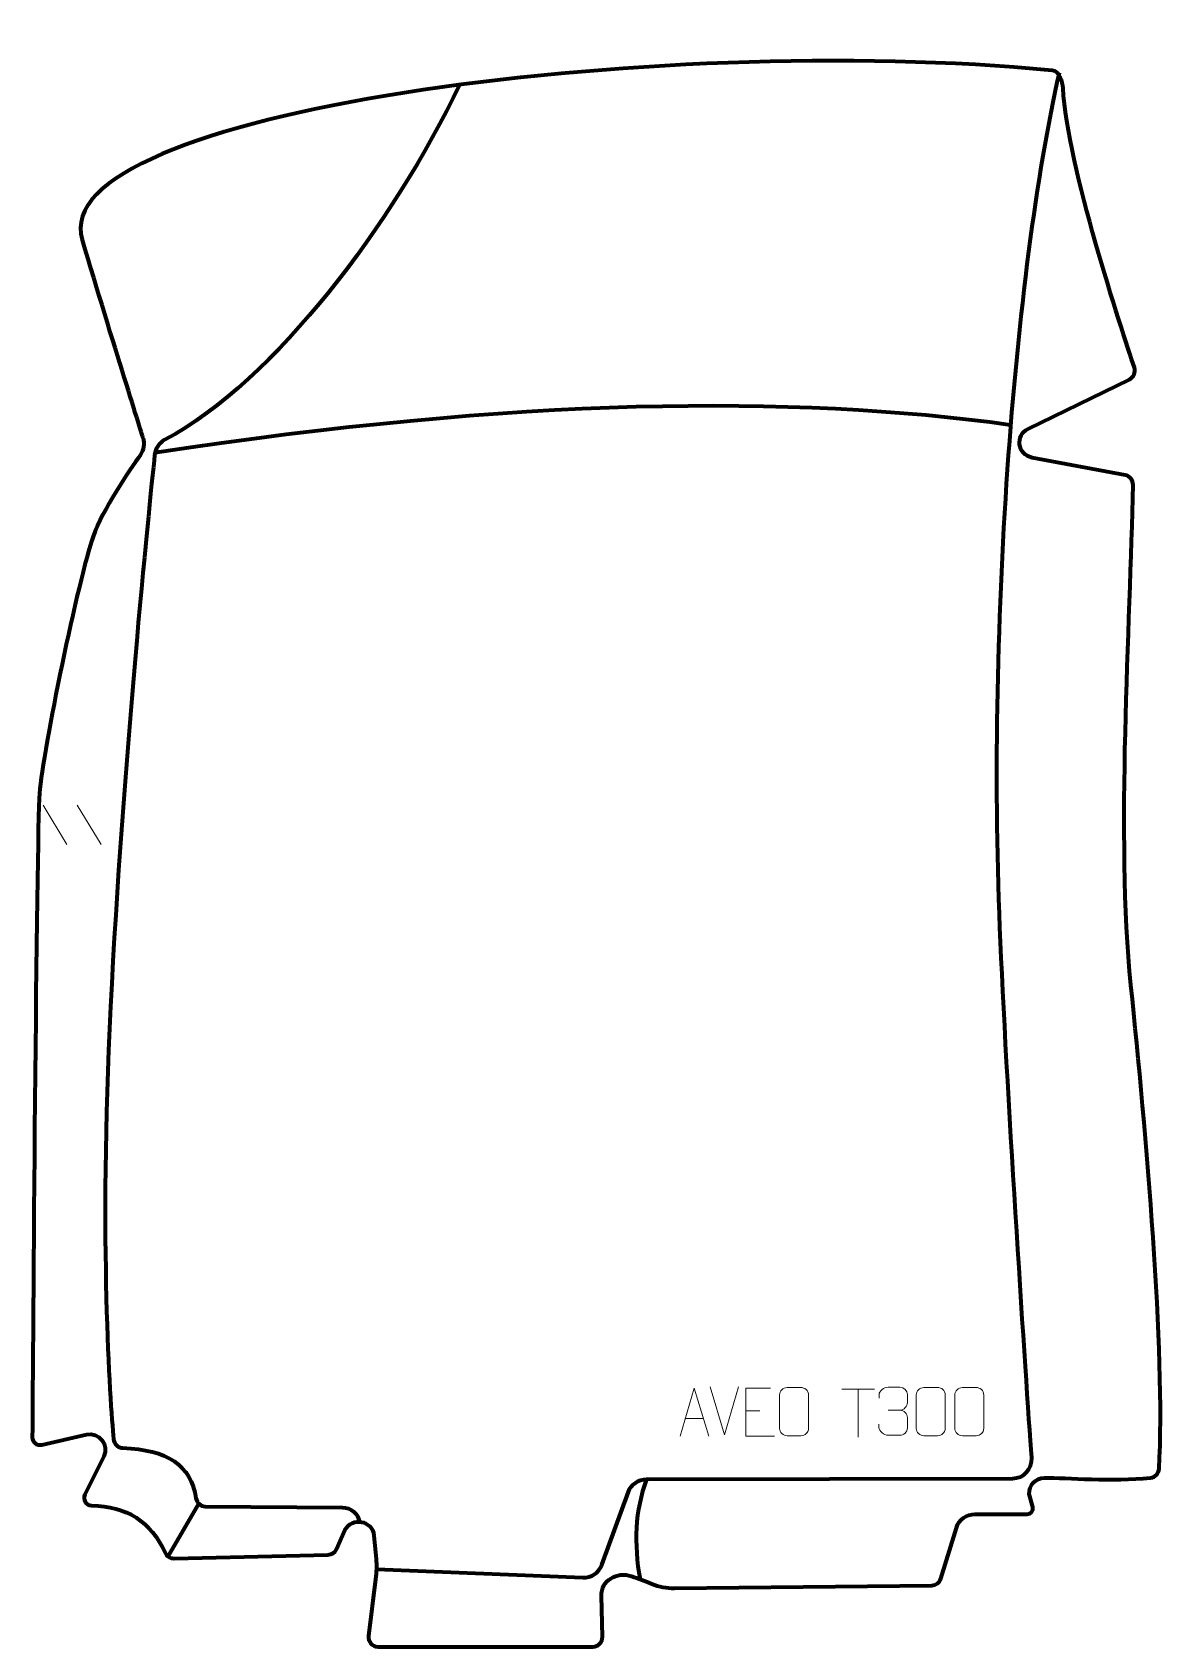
# Model space of a CAD drawing. Header units: millimetres. Extents: x -287 to 301, y -470 to 368.
import ezdxf

# ---------------------------------------------------------------- set-up
doc = ezdxf.new("R2010")
doc.units = ezdxf.units.MM
doc.header["$MEASUREMENT"] = 0
for name, color, linetype in [('layer 1', 7, 'Continuous'), ('layer 2', 7, 'Continuous'), ('layer 3', 7, 'Continuous')]:
    doc.layers.add(name, color=color, linetype=linetype)

msp = doc.modelspace()

# ---------------------------------------------------------------- linework, layer by layer
at = {"layer": 'layer 1', "color": 250, "lineweight": 9}
for points in [[(-281.7131, -32.9835), (-281.7131, -32.9835), (-269.3488, -53.5278), (-269.3488, -53.5278)], [(-263.9832, -32.9835), (-263.9832, -32.9835), (-251.6189, -53.5278), (-251.6189, -53.5278)], [(72.0453, -360.0355), (72.0453, -360.0355), (64.7235, -335.0819), (64.7235, -335.0819)], [(79.3672, -335.0819), (79.3672, -335.0819), (72.0454, -360.0355), (72.0454, -360.0355)], [(133.0348, -336.2215), (133.0348, -336.2215), (150.022, -336.2215), (150.022, -336.2215)], [(141.5286, -361.1515), (141.5286, -361.1515), (141.5286, -336.198), (141.5286, -336.198)], [(51.7751, -351.4915), (51.7751, -351.4915), (61.2708, -351.4915), (61.2708, -351.4915)], [(83.2216, -347.5587), (83.2216, -347.5587), (90.3897, -347.5587), (90.3897, -347.5587)], [(157.0638, -347.2057), (157.0638, -347.2057), (163.2602, -347.2057), (163.2602, -347.2057)]]:
    msp.add_open_spline(points, degree=3, dxfattribs=at)
for points, knots in [([(152.3541, -340.9605), (152.3541, -340.9605), (152.3541, -339.1033), (152.3541, -339.1033), (152.3541, -339.1033), (152.3398, -337.3614), (155.0043, -335.2433), (157.0634, -335.266), (157.0634, -335.266), (159.1275, -335.266), (161.1915, -335.266), (163.2552, -335.266), (163.2552, -335.266), (165.4497, -335.2572), (167.048, -337.104), (167.0924, -339.0161), (167.0924, -339.0161), (167.092, -340.4512), (167.092, -341.8863), (167.0924, -343.3218), (167.0924, -343.3218), (167.0438, -344.9753), (165.4412, -347.2053), (163.2429, -347.1953), (163.2429, -347.1953), (165.4466, -347.2065), (167.0546, -349.0097), (167.1086, -351.0692), (167.1086, -351.0692), (167.1082, -352.8539), (167.1082, -354.6386), (167.1086, -356.4237), (167.1086, -356.4237), (167.1187, -358.4851), (165.0638, -360.2482), (163.2429, -360.2401), (163.2429, -360.2401), (161.1776, -360.2398), (159.1124, -360.2398), (157.0468, -360.2401), (157.0468, -360.2401), (154.8782, -360.2286), (152.3472, -357.8284), (152.3286, -356.3666), (152.3286, -356.3666), (152.3286, -356.3666), (152.3286, -354.458), (152.3286, -354.458)], [0, 0, 0, 0, 0.07692308, 0.07692308, 0.07692308, 0.07692308, 0.15384615, 0.15384615, 0.15384615, 0.15384615, 0.23076923, 0.23076923, 0.23076923, 0.23076923, 0.30769231, 0.30769231, 0.30769231, 0.30769231, 0.38461538, 0.38461538, 0.38461538, 0.38461538, 0.46153846, 0.46153846, 0.46153846, 0.46153846, 0.53846154, 0.53846154, 0.53846154, 0.53846154, 0.61538462, 0.61538462, 0.61538462, 0.61538462, 0.69230769, 0.69230769, 0.69230769, 0.69230769, 0.76923077, 0.76923077, 0.76923077, 0.76923077, 0.84615385, 0.84615385, 0.84615385, 0.84615385, 1, 1, 1, 1]), ([(49.0525, -360.7409), (49.0525, -360.7409), (56.4235, -335.7874), (56.4235, -335.7874), (56.4235, -335.7874), (56.4235, -335.7874), (63.9934, -360.7409), (63.9934, -360.7409)], [0, 0, 0, 0, 0.33333333, 0.33333333, 0.33333333, 0.33333333, 1, 1, 1, 1]), ([(96.0955, -335.679), (96.0955, -335.679), (83.2216, -335.679), (83.2216, -335.679), (83.2216, -335.679), (83.2216, -335.679), (83.2216, -360.6326), (83.2216, -360.6326), (83.2216, -360.6326), (83.2216, -360.6326), (98.0874, -360.6326), (98.0874, -360.6326)], [0, 0, 0, 0, 0.25, 0.25, 0.25, 0.25, 0.5, 0.5, 0.5, 0.5, 1, 1, 1, 1]), ([(104.6628, -335.4318), (107.0289, -335.4318), (109.3954, -335.4318), (111.7619, -335.4318), (111.7619, -335.4318), (113.7424, -335.3962), (115.7684, -336.8905), (115.7955, -339.3326), (115.7955, -339.3326), (115.7951, -345.09), (115.7951, -350.8478), (115.7955, -356.606), (115.7955, -356.606), (115.6534, -358.9336), (113.947, -360.4159), (111.7619, -360.4267), (111.7619, -360.4267), (109.3895, -360.4263), (107.0171, -360.4263), (104.6451, -360.4267), (104.6451, -360.4267), (102.6866, -360.5323), (100.6802, -358.6444), (100.6916, -356.6234), (100.6916, -356.6234), (100.692, -350.8428), (100.692, -345.0625), (100.6916, -339.2827), (100.6916, -339.2827), (100.6959, -337.1407), (102.473, -335.4182), (104.6628, -335.4318)], [0, 0, 0, 0, 0.11111111, 0.11111111, 0.11111111, 0.11111111, 0.22222222, 0.22222222, 0.22222222, 0.22222222, 0.33333333, 0.33333333, 0.33333333, 0.33333333, 0.44444444, 0.44444444, 0.44444444, 0.44444444, 0.55555556, 0.55555556, 0.55555556, 0.55555556, 0.66666667, 0.66666667, 0.66666667, 0.66666667, 0.77777778, 0.77777778, 0.77777778, 0.77777778, 1, 1, 1, 1]), ([(175.6628, -335.4318), (178.0289, -335.4318), (180.3954, -335.4318), (182.7619, -335.4318), (182.7619, -335.4318), (184.7424, -335.3962), (186.7684, -336.8905), (186.7955, -339.3326), (186.7955, -339.3326), (186.7951, -345.09), (186.7951, -350.8478), (186.7955, -356.606), (186.7955, -356.606), (186.6534, -358.9336), (184.947, -360.4159), (182.7619, -360.4267), (182.7619, -360.4267), (180.3895, -360.4263), (178.0171, -360.4263), (175.6451, -360.4267), (175.6451, -360.4267), (173.6866, -360.5323), (171.6802, -358.6444), (171.6916, -356.6234), (171.6916, -356.6234), (171.692, -350.8428), (171.692, -345.0625), (171.6916, -339.2827), (171.6916, -339.2827), (171.6959, -337.1407), (173.473, -335.4182), (175.6628, -335.4318)], [0, 0, 0, 0, 0.11111111, 0.11111111, 0.11111111, 0.11111111, 0.22222222, 0.22222222, 0.22222222, 0.22222222, 0.33333333, 0.33333333, 0.33333333, 0.33333333, 0.44444444, 0.44444444, 0.44444444, 0.44444444, 0.55555556, 0.55555556, 0.55555556, 0.55555556, 0.66666667, 0.66666667, 0.66666667, 0.66666667, 0.77777778, 0.77777778, 0.77777778, 0.77777778, 1, 1, 1, 1]), ([(195.6628, -335.4318), (198.0289, -335.4318), (200.3954, -335.4318), (202.7619, -335.4318), (202.7619, -335.4318), (204.7424, -335.3962), (206.7684, -336.8905), (206.7955, -339.3326), (206.7955, -339.3326), (206.7951, -345.09), (206.7951, -350.8478), (206.7955, -356.606), (206.7955, -356.606), (206.6534, -358.9336), (204.947, -360.4159), (202.7619, -360.4267), (202.7619, -360.4267), (200.3895, -360.4263), (198.0171, -360.4263), (195.6451, -360.4267), (195.6451, -360.4267), (193.6866, -360.5323), (191.6802, -358.6444), (191.6916, -356.6234), (191.6916, -356.6234), (191.692, -350.8428), (191.692, -345.0625), (191.6916, -339.2827), (191.6916, -339.2827), (191.6959, -337.1407), (193.473, -335.4182), (195.6628, -335.4318)], [0, 0, 0, 0, 0.11111111, 0.11111111, 0.11111111, 0.11111111, 0.22222222, 0.22222222, 0.22222222, 0.22222222, 0.33333333, 0.33333333, 0.33333333, 0.33333333, 0.44444444, 0.44444444, 0.44444444, 0.44444444, 0.55555556, 0.55555556, 0.55555556, 0.55555556, 0.66666667, 0.66666667, 0.66666667, 0.66666667, 0.77777778, 0.77777778, 0.77777778, 0.77777778, 1, 1, 1, 1])]:
    msp.add_open_spline(points, degree=3, knots=knots, dxfattribs=at)
at = {"layer": 'layer 2', "color": 12, "lineweight": 200}
msp.add_open_spline([(247.9409, 339.1248), (250.1733, 298.9395), (278.3345, 213.8389), (284.9819, 194.0861), (284.9819, 194.0861), (285.7777, 191.7084), (284.6788, 189.1127), (282.4154, 188.0215), (282.4154, 188.0215), (282.4154, 188.0215), (229.8265, 162.3764), (229.8265, 162.3764), (229.8265, 162.3764), (222.8718, 159.0232), (224.2515, 148.7623), (231.8461, 147.3537), (231.8461, 147.3537), (231.8461, 147.3537), (280.2229, 138.2686), (280.2229, 138.2686), (280.2229, 138.2686), (282.6257, 137.8227), (284.355, 135.712), (284.3081, 133.2757), (284.3081, 133.2757), (282.8906, 59.9276), (275.3708, -50.0975), (283.188, -126.4798), (283.188, -126.4798), (290.977, -202.5899), (301.2411, -316.2856), (297.7919, -377.5765), (297.7919, -377.5765), (297.6544, -380.0166), (295.7547, -381.9873), (293.317, -382.2451), (293.317, -382.2451), (273.4947, -384.3445), (249.9659, -382.2483), (238.2893, -382.3263), (238.2893, -382.3263), (233.682, -382.357), (230.054, -386.2492), (230.3602, -390.8328), (230.3602, -390.8328), (230.3602, -390.8328), (232.2176, -397.5705), (232.2176, -397.5705), (232.2176, -397.5705), (232.6134, -399.4311), (231.1903, -401.1826), (229.2825, -401.1826), (229.2825, -401.1826), (229.2825, -401.1826), (202.1306, -401.1826), (202.1306, -401.1826), (202.1306, -401.1826), (197.7364, -401.1826), (193.8573, -404.0426), (192.5696, -408.2315), (192.5696, -408.2315), (192.5696, -408.2315), (184.4519, -434.6429), (184.4519, -434.6429), (184.4519, -434.6429), (183.8144, -436.7183), (181.903, -438.1435), (179.7264, -438.1675), (179.7264, -438.1675), (179.7264, -438.1675), (46.1083, -439.6273), (46.1083, -439.6273), (46.1083, -439.6273), (42.1, -439.671), (38.121, -438.9192), (34.4112, -437.4055), (34.4112, -437.4055), (31.2482, -436.1147), (27.2428, -434.5325), (23.8731, -433.3648), (23.8731, -433.3648), (16.3543, -430.7599), (7.8287, -435.6917), (8.3117, -443.6133), (8.3117, -443.6133), (8.3117, -443.6133), (8.7262, -464.9179), (8.7262, -464.9179), (8.7262, -464.9179), (8.7805, -467.7087), (6.5266, -470), (3.7273, -470), (3.7273, -470), (3.7273, -470), (-107.7639, -470), (-107.7639, -470), (-107.7639, -470), (-110.7713, -470), (-113.0982, -467.3718), (-112.725, -464.3962), (-112.725, -464.3962), (-112.725, -464.3962), (-109.0236, -434.8718), (-109.0236, -434.8718), (-109.0236, -434.8718), (-108.5837, -431.3631), (-108.5195, -427.8173), (-108.8321, -424.2948), (-108.8321, -424.2948), (-108.8321, -424.2948), (-109.9035, -412.22), (-109.9035, -412.22), (-109.9035, -412.22), (-110.7935, -404.3611), (-121.3776, -402.4459), (-124.9805, -409.4916), (-124.9805, -409.4916), (-124.9805, -409.4916), (-129.3637, -419.3041), (-129.3637, -419.3041), (-129.3637, -419.3041), (-130.1501, -421.0638), (-131.8826, -422.2145), (-133.814, -422.2597), (-133.814, -422.2597), (-133.814, -422.2597), (-213.6963, -424.1266), (-213.6963, -424.1266), (-213.6963, -424.1266), (-215.7174, -424.1738), (-217.5529, -422.9952), (-218.3854, -421.1583), (-218.3854, -421.1583), (-225.6996, -405.0177), (-238.4567, -396.9295), (-256.5232, -396.6956), (-256.5232, -396.6956), (-259.4682, -396.6575), (-261.3665, -393.5718), (-260.0594, -390.9404), (-260.0594, -390.9404), (-260.0594, -390.9404), (-250.2656, -371.2223), (-250.2656, -371.2223), (-250.2656, -371.2223), (-247.2751, -365.201), (-252.6345, -358.4161), (-259.2068, -359.9041), (-259.2068, -359.9041), (-259.2068, -359.9041), (-282.433, -365.1636), (-282.433, -365.1636), (-282.433, -365.1636), (-284.9461, -365.7327), (-287.3352, -363.8192), (-287.3189, -361.2496), (-287.3189, -361.2496), (-287.0561, -320.6928), (-285.2351, -47.9226), (-283.5756, -26.9672), (-283.5756, -26.9672), (-281.7828, -4.3238), (-263.4634, 84.6619), (-255.6815, 106.5108), (-255.6815, 106.5108), (-250.7592, 120.3312), (-237.1402, 140.4459), (-231.2132, 148.8625), (-231.2132, 148.8625), (-229.4436, 151.3753), (-228.9377, 154.5609), (-229.8366, 157.4974), (-229.8366, 157.4974), (-229.8366, 157.4974), (-245.7468, 207.4335), (-261.4457, 260.5377), (-261.4457, 260.5377), (-281.0568, 326.8759), (36.4754, 368.2137), (242.2007, 348.4139), (242.2007, 348.4139), (246.2369, 348.0255), (247.7474, 342.6086), (247.9409, 339.1248)], degree=3, knots=[0, 0, 0, 0, 0.0212766, 0.0212766, 0.0212766, 0.0212766, 0.04255319, 0.04255319, 0.04255319, 0.04255319, 0.06382979, 0.06382979, 0.06382979, 0.06382979, 0.08510638, 0.08510638, 0.08510638, 0.08510638, 0.10638298, 0.10638298, 0.10638298, 0.10638298, 0.12765957, 0.12765957, 0.12765957, 0.12765957, 0.14893617, 0.14893617, 0.14893617, 0.14893617, 0.17021277, 0.17021277, 0.17021277, 0.17021277, 0.19148936, 0.19148936, 0.19148936, 0.19148936, 0.21276596, 0.21276596, 0.21276596, 0.21276596, 0.23404255, 0.23404255, 0.23404255, 0.23404255, 0.25531915, 0.25531915, 0.25531915, 0.25531915, 0.27659574, 0.27659574, 0.27659574, 0.27659574, 0.29787234, 0.29787234, 0.29787234, 0.29787234, 0.31914894, 0.31914894, 0.31914894, 0.31914894, 0.34042553, 0.34042553, 0.34042553, 0.34042553, 0.36170213, 0.36170213, 0.36170213, 0.36170213, 0.38297872, 0.38297872, 0.38297872, 0.38297872, 0.40425532, 0.40425532, 0.40425532, 0.40425532, 0.42553191, 0.42553191, 0.42553191, 0.42553191, 0.44680851, 0.44680851, 0.44680851, 0.44680851, 0.46808511, 0.46808511, 0.46808511, 0.46808511, 0.4893617, 0.4893617, 0.4893617, 0.4893617, 0.5106383, 0.5106383, 0.5106383, 0.5106383, 0.53191489, 0.53191489, 0.53191489, 0.53191489, 0.55319149, 0.55319149, 0.55319149, 0.55319149, 0.57446809, 0.57446809, 0.57446809, 0.57446809, 0.59574468, 0.59574468, 0.59574468, 0.59574468, 0.61702128, 0.61702128, 0.61702128, 0.61702128, 0.63829787, 0.63829787, 0.63829787, 0.63829787, 0.65957447, 0.65957447, 0.65957447, 0.65957447, 0.68085106, 0.68085106, 0.68085106, 0.68085106, 0.70212766, 0.70212766, 0.70212766, 0.70212766, 0.72340426, 0.72340426, 0.72340426, 0.72340426, 0.74468085, 0.74468085, 0.74468085, 0.74468085, 0.76595745, 0.76595745, 0.76595745, 0.76595745, 0.78723404, 0.78723404, 0.78723404, 0.78723404, 0.80851064, 0.80851064, 0.80851064, 0.80851064, 0.82978723, 0.82978723, 0.82978723, 0.82978723, 0.85106383, 0.85106383, 0.85106383, 0.85106383, 0.87234043, 0.87234043, 0.87234043, 0.87234043, 0.89361702, 0.89361702, 0.89361702, 0.89361702, 0.91489362, 0.91489362, 0.91489362, 0.91489362, 0.93617021, 0.93617021, 0.93617021, 0.93617021, 0.95744681, 0.95744681, 0.95744681, 0.95744681, 1, 1, 1, 1], dxfattribs=at)
at = {"layer": 'layer 3', "color": 142, "lineweight": 200}
for points, knots in [([(-108.653, -429.8185), (-108.653, -429.8185), (-1.4135, -434.0645), (-1.4135, -434.0645), (-1.4135, -434.0645), (2.9317, -434.2363), (6.8902, -431.5891), (8.3793, -427.5152), (8.3793, -427.5152), (8.3793, -427.5152), (22.23, -389.611), (22.23, -389.611), (22.23, -389.611), (23.6591, -385.7001), (27.3742, -383.086), (31.5486, -383.0539), (31.5486, -383.0539), (31.5486, -383.0539), (221.7382, -382.5974), (221.7382, -382.5974), (221.7382, -382.5974), (227.5075, -382.553), (232.0428, -377.6667), (231.6368, -371.9284), (231.6368, -371.9284), (228.6481, -329.6959), (219.298, -189.5712), (215.4545, -104.2335), (215.4545, -104.2335), (208.3338, 53.8871), (222.2375, 241.8282), (246.0309, 347.1972)], [0, 0, 0, 0, 0.11111111, 0.11111111, 0.11111111, 0.11111111, 0.22222222, 0.22222222, 0.22222222, 0.22222222, 0.33333333, 0.33333333, 0.33333333, 0.33333333, 0.44444444, 0.44444444, 0.44444444, 0.44444444, 0.55555556, 0.55555556, 0.55555556, 0.55555556, 0.66666667, 0.66666667, 0.66666667, 0.66666667, 0.77777778, 0.77777778, 0.77777778, 0.77777778, 1, 1, 1, 1]), ([(-65.5237, 340.9055), (-100.0961, 268.9057), (-160.8495, 187.4481), (-218.6311, 156.5403), (-218.6311, 156.5403), (-221.5228, 154.9898), (-223.4415, 152.0985), (-223.7865, 148.8427), (-223.7865, 148.8427), (-226.7396, 120.9623), (-240.3519, -11.2267), (-246.7245, -137.603), (-246.7245, -137.603), (-252.9556, -261.1585), (-246.8533, -342.7196), (-245.1444, -362.2593), (-245.1444, -362.2593), (-244.925, -364.7711), (-242.857, -366.7142), (-240.3297, -366.8027), (-240.3297, -366.8027), (-217.2044, -367.6109), (-205.0152, -375.7291), (-202.3482, -392.9224), (-202.3482, -392.9224), (-201.9799, -395.2966), (-199.9469, -397.0605), (-197.5385, -397.1208), (-197.5385, -397.1208), (-197.5385, -397.1208), (-126.2079, -397.736), (-126.2079, -397.736), (-126.2079, -397.736), (-121.8754, -397.7734), (-118.1882, -400.8913), (-117.4438, -405.1468), (-117.4438, -405.1468), (-117.4438, -405.1468), (-117.4438, -405.1472), (-117.4438, -405.1472)], [0, 0, 0, 0, 0.09090909, 0.09090909, 0.09090909, 0.09090909, 0.18181818, 0.18181818, 0.18181818, 0.18181818, 0.27272727, 0.27272727, 0.27272727, 0.27272727, 0.36363636, 0.36363636, 0.36363636, 0.36363636, 0.45454545, 0.45454545, 0.45454545, 0.45454545, 0.54545455, 0.54545455, 0.54545455, 0.54545455, 0.63636364, 0.63636364, 0.63636364, 0.63636364, 0.72727273, 0.72727273, 0.72727273, 0.72727273, 0.81818182, 0.81818182, 0.81818182, 0.81818182, 1, 1, 1, 1])]:
    msp.add_open_spline(points, degree=3, knots=knots, dxfattribs=at)
for points in [[(220.7105, 164.2903), (107.2526, 179.9561), (-36.4275, 178.4275), (-223.6188, 149.8716)], [(31.5486, -383.0541), (25.6395, -399.2254), (24.9139, -416.6177), (28.2476, -434.9657)], [(-216.6903, -423.2087), (-216.6903, -423.2087), (-200.8418, -395.763), (-200.8418, -395.763)]]:
    msp.add_open_spline(points, degree=3, dxfattribs=at)

doc.saveas('drawing.dxf')
